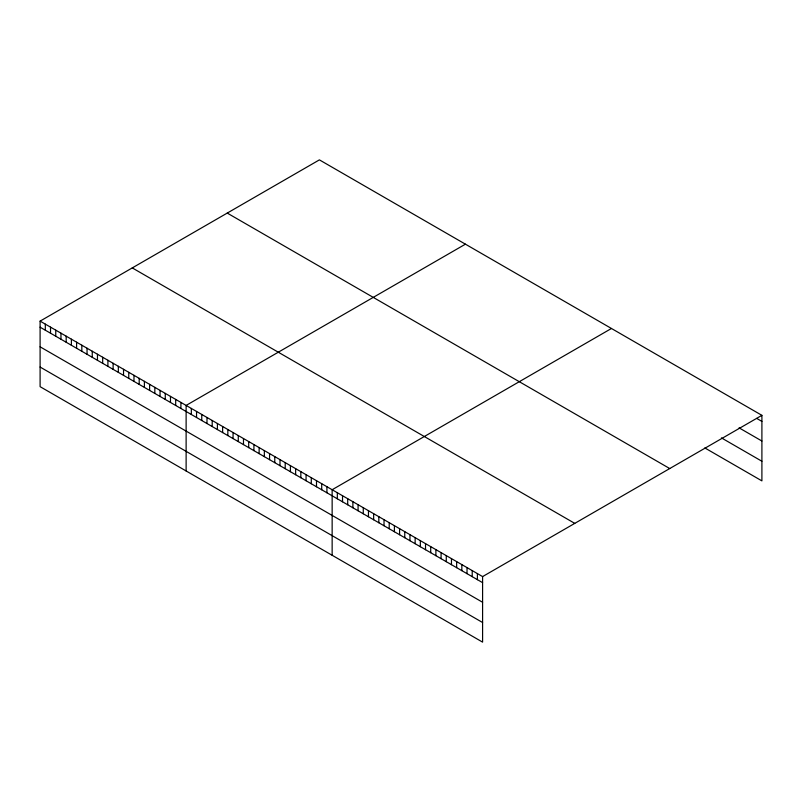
<?xml version="1.0" encoding="UTF-8"?>
<svg xmlns="http://www.w3.org/2000/svg" width="802" height="802" viewBox="0 0 802 802"><rect width="100%" height="100%" fill="white"/><g stroke="black" fill="none" stroke-linecap="round" stroke-linejoin="round"><path stroke-width="1.2" d="M40.1 321.121L482.593 576.588L482.593 642.131L40.1 386.664L40.1 321.121L319.407 159.869L761.9 415.336L761.9 480.879L704.838 447.937M465.431 244.169L186.124 405.421L186.124 470.974M611.455 328.479L332.148 489.731L332.148 555.275M482.593 576.588L761.9 415.336M756.717 418.403L761.9 421.401M739.073 427.847L761.9 441.03M721.439 437.892L761.9 461.25M227.237 213.081L669.73 468.548M132.27 267.908L574.763 523.375M40.1 327.186L482.593 582.653M40.1 346.815L482.593 602.282M40.1 367.035L482.593 622.512M477.401 573.6L477.401 579.666M472.218 570.603L472.218 576.668M467.025 567.605L467.025 573.671M461.842 564.608L461.842 570.673M456.649 561.611L456.649 567.676M451.466 558.623L451.466 564.688M446.273 555.626L446.273 561.691M441.09 552.628L441.09 558.693M435.897 549.631L435.897 555.696M430.714 546.643L430.714 552.708M425.521 543.646L425.521 549.711M420.338 540.648L420.338 546.713M415.145 537.651L415.145 543.716M409.962 534.663L409.962 540.728M404.769 531.666L404.769 537.731M399.586 528.668L399.586 534.733M394.404 525.671L394.404 531.736M389.211 522.673L389.211 528.739M384.028 519.686L384.028 525.751M378.835 516.688L378.835 522.754M373.652 513.691L373.652 519.756M368.459 510.694L368.459 516.759M363.276 507.706L363.276 513.771M358.083 504.709L358.083 510.774M352.9 501.711L352.9 507.776M347.707 498.714L347.707 504.779M342.524 495.726L342.524 501.791M337.331 492.729L337.331 498.794M326.925 486.724L326.925 492.789M321.712 483.706L321.712 489.771M316.499 480.699L316.499 486.764M311.286 477.691L311.286 483.756M306.073 474.674L306.073 480.739M300.85 471.666L300.85 477.731M295.637 468.659L295.637 474.724M290.424 465.641L290.424 471.706M285.211 462.634L285.211 468.699M279.998 459.626L279.998 465.691M274.775 456.609L274.775 462.674M269.562 453.601L269.562 459.666M264.349 450.594L264.349 456.659M259.136 447.576L259.136 453.641M253.923 444.569L253.923 450.634M248.7 441.561L248.7 447.626M243.487 438.544L243.487 444.609M238.274 435.536L238.274 441.601M233.061 432.529L233.061 438.594M227.838 429.511L227.838 435.576M222.625 426.504L222.625 432.569M217.412 423.496L217.412 429.561M212.199 420.479L212.199 426.544M206.986 417.471L206.986 423.536M201.763 414.464L201.763 420.529M196.55 411.446L196.55 417.511M191.337 408.439L191.337 414.504M180.911 402.414L180.911 408.479M175.688 399.406L175.688 405.471M170.475 396.388L170.475 402.454M165.262 393.381L165.262 399.446M160.049 390.373L160.049 396.439M154.836 387.356L154.836 393.421M149.613 384.348L149.613 390.414M144.4 381.341L144.4 387.406M139.187 378.323L139.187 384.389M133.974 375.316L133.974 381.381M128.761 372.308L128.761 378.374M123.538 369.291L123.538 375.356M118.325 366.283L118.325 372.349M113.112 363.276L113.112 369.341M107.899 360.258L107.899 366.324M102.676 357.251L102.676 363.316M97.463 354.243L97.463 360.309M92.25 351.226L92.25 357.291M87.037 348.218L87.037 354.283M81.824 345.211L81.824 351.276M76.601 342.193L76.601 348.258M71.388 339.186L71.388 345.251M66.175 336.178L66.175 342.243M60.962 333.161L60.962 339.226M55.749 330.153L55.749 336.218M50.526 327.146L50.526 333.211M45.313 324.128L45.313 330.193"/></g></svg>
